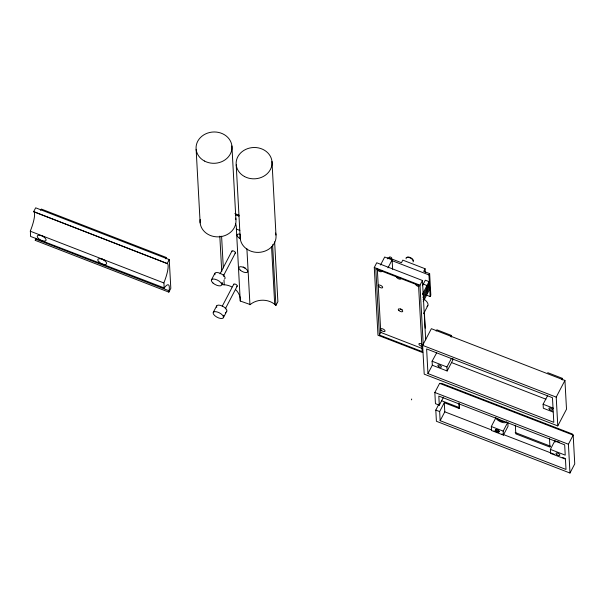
<?xml version="1.0" encoding="UTF-8"?>
<svg xmlns="http://www.w3.org/2000/svg" width="605" height="605" viewBox="0 0 605 605"><rect width="100%" height="100%" fill="white"/><g stroke="black" fill="none" stroke-linecap="round" stroke-linejoin="round"><path stroke-width="0.91" d="M274.625 241.841L277.884 301.653L275.91 305.427L273.884 303.672A17.969 15.662 -3.1 0 0 250.198 304.549L240.261 301.025L236.374 228.751A17.969 15.662 -3.1 0 0 235.519 223.374M240.261 301.025L240.291 300.715A17.969 15.662 -3.1 0 0 235.519 289.53M168.84 292.132L169.188 289.992A17.969 4.054 -68.8 0 0 168.946 285.439L168.568 284.955A17.969 4.054 -68.8 0 0 164.25 287.95L30.537 236.419L30.386 230.868A17.969 4.054 -68.8 0 0 34.198 212.098L33.699 211.591L35.672 207.817L169.241 259.568L170.814 288.351L168.84 292.132L35.271 240.382L35.619 238.241M411.453 399.852L411.71 399.013M164.106 288.169L163.963 282.618A17.969 4.054 -68.8 0 0 167.767 263.848L33.699 211.591M35.271 240.382L36.058 238.869M40.633 210.359L41.314 209.058L166.572 257.586L165.891 258.887M167.267 263.341L169.241 259.568M211.485 279.79L214.888 273.271M220.016 273.868L231.942 251.06M223.487 275.698L235.413 252.89M213.262 312.407L216.666 305.896M222.247 306.221L233.749 284.229M225.294 308.868L237.22 286.052M223.374 317.746A5.717 2.488 27.6 0 0 216.824 311.855A5.717 2.488 27.6 0 0 214.752 315.636A5.717 2.488 27.6 0 0 223.374 317.746L226.784 311.227M422.812 352.632L377.974 335.261L374.283 267.463L376.733 262.767L422.449 280.478L425.678 339.806M380.537 264.982L384.697 257.019L392.116 259.893L392.63 269.278M387.412 258.849L388.092 257.548L401.455 262.721L402.817 260.12L425.081 268.741L425.285 272.5M387.956 267.856L392.116 259.893M379.418 335.041L375.811 268.839L418.554 285.394L422.161 351.596L379.418 335.041L380.779 332.432L377.346 269.429M425.081 268.741L423.712 271.35L429.648 273.649L430.828 295.24L430.147 296.541L425.814 294.862M423.228 344.495L419.991 285.174L422.449 280.478M422.449 285.711L425.33 280.198L429.043 281.635L429.482 289.629L423.243 301.562M430.147 296.541L428.968 274.95L429.648 273.649M422.388 294.37L429.043 281.635M423.334 294.764L429.149 283.632M423.024 297.562L429.263 285.628M423.129 299.566L429.368 287.632M423.636 313.662L427.833 305.638M422.638 345.372L431.365 328.689L564.934 380.439L566.507 409.222L557.78 425.905L424.211 374.155L422.638 345.372L556.214 397.122L557.78 425.905M436.167 331.094L436.848 329.793L451.542 335.488L451.625 337.053M427.954 373.572L426.616 348.941L552.463 397.704L553.809 422.328L427.954 373.572L432.318 365.231L432.099 361.23L436.606 352.949M450.861 336.788L451.542 335.488M432.318 365.231L447.155 370.978L446.936 366.978L451.436 358.379M443.518 397.122L439.306 405.184L435.449 403.686L434.836 392.494L439.608 383.366L441.816 383.441L572.421 434.035L573.185 435.116L574.75 463.899L569.978 473.027L436.409 421.277L435.797 410.084L438.837 404.276M447.155 370.978L452.873 359.952L452.79 358.379M555.11 442.126L555.019 440.523L550.384 449.386L550.603 453.387L565.448 459.135L566.008 469.45L440.153 420.694L439.654 411.574L444.289 402.711L459.135 408.466L459.543 407.679L441.431 400.669M440.153 420.694L444.788 411.831L444.289 402.711M503.405 435.101L503.194 431.108L507.822 422.237L508.041 426.238L503.405 435.101L491.532 430.503L491.32 426.502L495.949 417.639M552.932 411.96L543.328 408.239L543.108 404.238L547.608 395.64M561.72 379.66L562.4 378.359L547.714 372.665M556.214 397.122L564.934 380.439M569.978 473.027L568.413 444.244L573.185 435.116L439.608 383.366M231.904 286.967A17.969 15.662 -3.1 0 0 225.355 284.872L222.466 284.721L222.36 282.853M391.745 260.528L428.968 274.95M423.288 284.108L427.001 285.545L427.433 293.538M374.283 267.463L419.991 285.174M234.853 213.595L239.187 215.282M235.421 214.76L238.93 216.121M236.336 229.068L239.86 230.437M380.779 332.432L422.653 348.654M545.944 399.217L451.511 362.554M432.099 361.23L446.936 366.978M543.108 404.238L553.59 408.299M34.016 211.871L167.585 263.621M30.25 231.193L163.819 282.943M434.836 392.494L568.413 444.244M35.498 239.051L169.067 290.801M556.766 441.204L559.383 442.217M515.188 432.522L550.565 446.233M491.32 426.502L503.194 431.108M550.384 449.386L565.229 455.142L564.669 444.826L438.814 396.063L439.306 405.184M444.788 411.831L491.434 429.898M494.073 430.919L498.475 432.628M501.991 433.989L554.8 454.453M562.718 457.516L565.357 458.545M435.797 410.084L439.654 411.574M562.4 378.359L562.491 379.955M549.476 438.428L549.945 447.087L515.808 433.868L515.339 425.202M459.339 404.027L459.49 406.764M458.832 402.983L459.135 408.466M424.355 312.157L425.232 328.175M271.978 161.475L275.986 235.035M272.598 244.685L275.91 305.427M271.539 246.394L274.7 304.33M246.9 248.738L249.948 304.784M236.207 164.855L240.215 238.415M231.904 145.949L235.912 219.509M221.589 236.184L223.321 267.962M223.676 274.504L223.782 276.372M223.986 280.107L224.236 284.781M219.812 236.124L221.748 271.637M196.133 149.337L200.142 222.89M104.4 260.127A4.901 2.133 27.6 0 1 102.154 258.94M43.847 236.668A4.901 2.133 27.6 0 1 42.69 236.139M504.54 421.33A4.409 1.921 27.6 0 1 497.605 418.637M506.65 421.874A6.368 2.775 27.6 0 1 501.182 422.025A6.368 2.775 27.6 0 1 495.465 417.548M240.487 238.892A4.901 2.133 27.6 0 1 237.062 235.3A4.901 2.133 27.6 0 1 240.238 234.256M245.464 268.128A4.901 2.133 27.6 0 1 243.225 266.949M214.972 274.715A5.717 2.488 27.6 0 1 220.477 273.43A5.717 2.488 27.6 0 1 224.523 279.079M216.749 307.34A5.717 2.488 27.6 0 1 222.254 306.047A5.717 2.488 27.6 0 1 226.3 311.704M233.78 284.721A1.959 0.855 27.6 0 1 235.897 284.395A1.959 0.855 27.6 0 1 236.782 286.309M223.563 315.303A3.917 1.709 27.6 0 1 223.714 315.848M225.415 312.588A3.917 1.709 27.6 0 1 225.325 313.042M231.972 251.551A1.959 0.855 27.6 0 1 234.09 251.226A1.959 0.855 27.6 0 1 234.974 253.14M221.906 282.679A3.917 1.709 27.6 0 1 221.808 283.132M389.461 257.458A1.308 0.567 27.6 0 1 390.164 256.974A1.308 0.567 27.6 0 1 391.662 257.881A1.308 0.567 27.6 0 1 391.223 258.516M406.182 258.811A4.084 1.777 27.6 0 1 410.114 257.889A4.084 1.777 27.6 0 1 413.003 261.927M407.188 257.511A3.267 1.422 27.6 0 1 410.765 257.783A3.267 1.422 27.6 0 1 412.965 260.558M402.227 309.624A2.45 1.066 27.6 0 1 400.533 308.852M381.71 270.813A2.45 1.066 27.6 0 1 379.35 271.365A2.45 1.066 27.6 0 1 377.611 268.945M400.616 277.854A2.45 1.066 27.6 0 1 399.073 279.011A2.45 1.066 27.6 0 1 396.547 276.561M419.031 286.596A2.45 1.066 27.6 0 1 416.558 285.552A2.45 1.066 27.6 0 1 415.695 283.979M421.761 346.31A2.45 1.066 27.6 0 1 418.91 343.92A2.45 1.066 27.6 0 1 422.177 344.321M424.052 299.112A9.801 4.265 27.6 0 1 427.009 306.448M275.615 233.016A17.969 15.662 -3.1 0 1 258.6 252.383A17.969 15.662 -3.1 0 1 240.389 234.324M235.7 218.155A17.969 15.662 -3.1 0 1 218.526 236.857A17.969 15.662 -3.1 0 1 200.202 219.479M38.614 238.65A4.901 2.133 27.6 0 0 46.003 240.465A4.901 2.133 27.6 0 0 40.391 235.413A4.901 2.133 27.6 0 0 38.614 238.65M99.167 262.116A4.901 2.133 27.6 0 0 106.556 263.924A4.901 2.133 27.6 0 0 100.944 258.872A4.901 2.133 27.6 0 0 99.167 262.116M496.085 431.002A2.049 0.892 27.6 0 0 499.178 431.758A2.049 0.892 27.6 0 0 496.826 429.648A2.049 0.892 27.6 0 0 496.085 431.002A1.959 0.855 27.6 0 0 499.095 431.72A1.959 0.855 27.6 0 0 496.849 429.701A1.959 0.855 27.6 0 0 496.138 430.994M556.592 454.468A2.125 0.923 27.6 0 0 559.791 455.255A2.125 0.923 27.6 0 0 557.364 453.062A2.125 0.923 27.6 0 0 556.592 454.468M438.406 366.297A1.959 0.855 27.6 0 0 441.363 367.023A1.959 0.855 27.6 0 0 439.117 364.996A1.959 0.855 27.6 0 0 438.406 366.297M549.416 409.305A1.959 0.855 27.6 0 0 552.373 410.031A1.959 0.855 27.6 0 0 550.127 408.012A1.959 0.855 27.6 0 0 549.416 409.305M240.238 270.117A4.901 2.133 27.6 0 0 247.626 271.932A4.901 2.133 27.6 0 0 242.015 266.881A4.901 2.133 27.6 0 0 240.238 270.117M212.975 283.011A5.717 2.488 27.6 0 0 221.596 285.121A5.717 2.488 27.6 0 0 215.047 279.23A5.717 2.488 27.6 0 0 212.975 283.011M381.301 330.338A2.45 1.066 27.6 0 0 384.999 331.238A2.45 1.066 27.6 0 0 382.194 328.712A2.45 1.066 27.6 0 0 381.301 330.338M378.927 286.709A2.45 1.066 27.6 0 0 382.625 287.617A2.45 1.066 27.6 0 0 379.819 285.091A2.45 1.066 27.6 0 0 378.927 286.709M398.967 310.569A2.45 1.066 27.6 0 0 402.665 311.469A2.45 1.066 27.6 0 0 399.86 308.951A2.45 1.066 27.6 0 0 398.967 310.569M244.533 176.554A17.969 15.662 -3.1 0 0 272.046 163.524A17.969 15.662 -3.1 0 0 245.706 149.42A17.969 15.662 -3.1 0 0 244.533 176.554M204.46 161.028A17.969 15.662 -3.1 0 0 231.972 147.998A17.969 15.662 -3.1 0 0 205.632 133.894A17.969 15.662 -3.1 0 0 204.46 161.028"/></g></svg>
